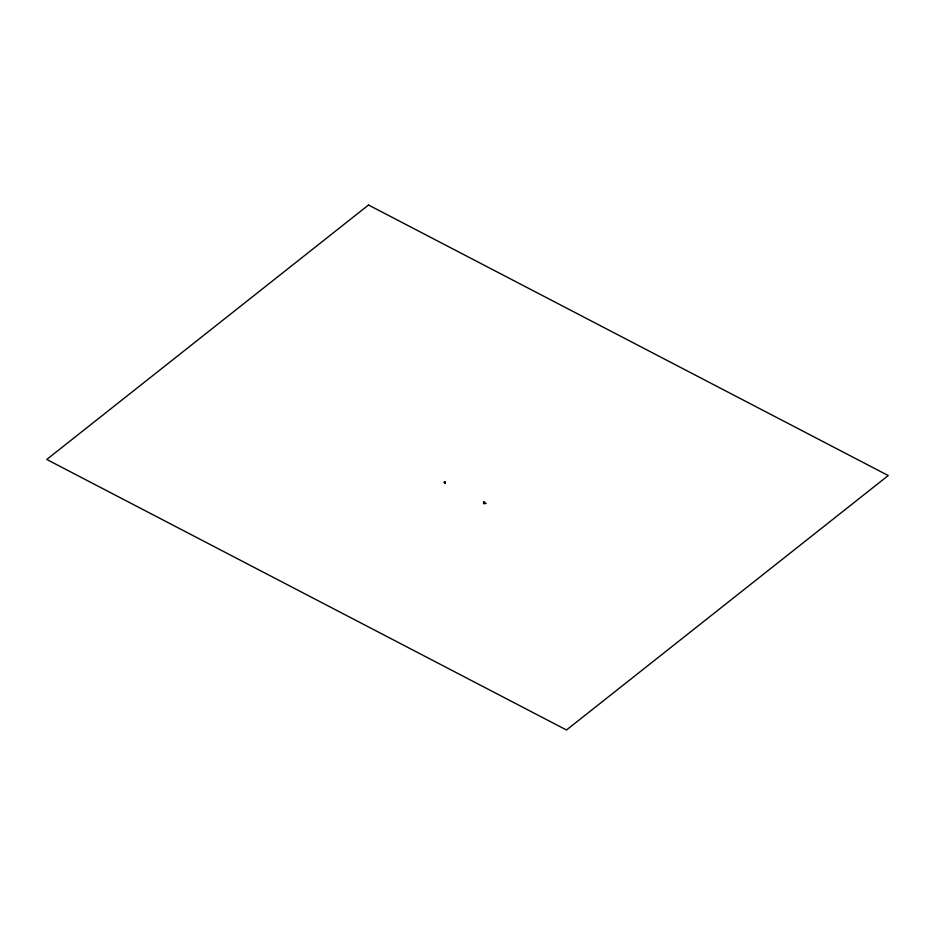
<?xml version="1.0" encoding="UTF-8"?>
<svg xmlns="http://www.w3.org/2000/svg" width="935" height="935" viewBox="0 0 935 935"><rect width="100%" height="100%" fill="white"/><g stroke="black" fill="none" stroke-linecap="round" stroke-linejoin="round"><path stroke-width="1.4" d="M484.751 503.498L485.768 503.1M485.931 503.346L484.949 503.696M445.037 482.179L444.873 482.308A5.201 1.578 -46.9 0 0 445.013 481.969L444.031 482.191M445.224 482.215L444.289 482.53M483.407 503.182L484.155 502.983M484.272 503.498L483.594 503.684M444.592 482.963L445.317 482.776M445.411 483.325L444.756 483.477M483.792 502.095L483.851 502.177A5.213 4.523 86.5 0 0 484.213 502.562L483.547 501.686L484.038 502.703A5.119 4.441 86.5 0 0 483.862 502.2L483.781 502.025M368.519 205.01L46.75 459.459L566.481 729.99L888.25 475.541L368.519 205.01"/></g></svg>
